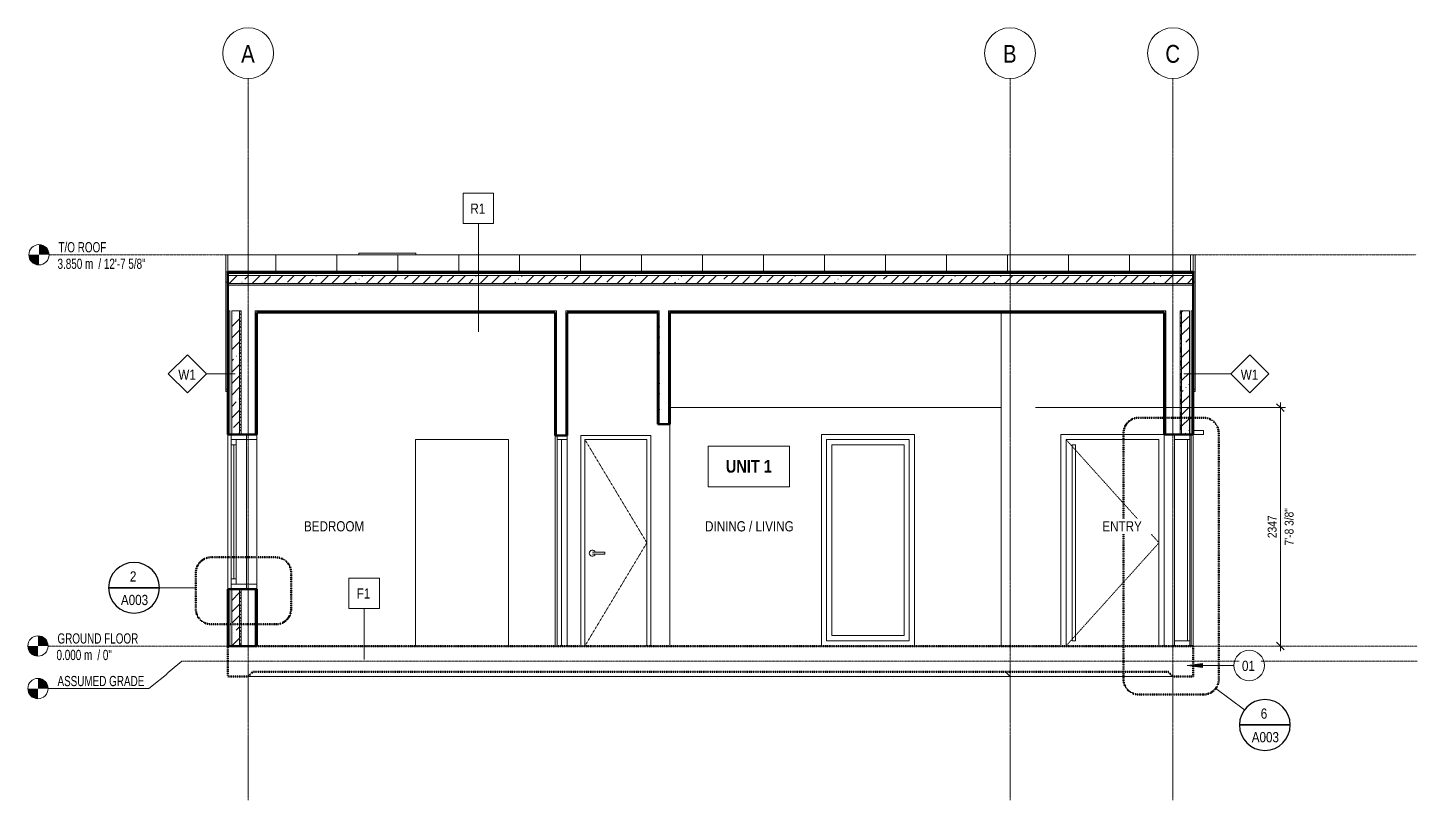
# Model space of a CAD drawing. Header units: millimetres. Extents: x 12719 to 44553, y -1517 to 6084.
# Drawn here: x 30880 to 44553, y -1517 to 6084 of the extents above; entities that cross this region are included whole.
import ezdxf

# ---------------------------------------------------------------- set-up
doc = ezdxf.new("R2010")
doc.units = ezdxf.units.MM
for name, pattern in [('CMHC_Center - Large', [18, 9, -3, 3, -3]), ('CMHC_Center - Medium', [12, 6, -2, 2, -2]), ('CMHC_Dash - Medium', [4, 2, -2]), ('CMHC_Dash - Small', [2, 1, -1])]:
    doc.linetypes.add(name, pattern=pattern)
for name, color, linetype, lineweight in [('A-ANNO-DIMS', 7, 'Continuous', 9), ('A-ANNO-DIMS-50', 7, 'Continuous', 9), ('A-ANNO-NOTE', 7, 'Continuous', 9), ('A-ANNO-SYMB', 7, 'Continuous', 9), ('A-AREA-IDEN', 7, 'Continuous', 9), ('A-DOOR', 7, 'Continuous', 18), ('A-DOOR-HDLN', 7, 'CMHC_Dash - Small', 18), ('A-FLOR', 7, 'Continuous', 18), ('A-FLOR-IDEN', 7, 'Continuous', 9), ('A-FLOR-LEVL', 7, 'Continuous', 9), ('A-FLOR-MCUT', 7, 'Continuous', 50), ('A-FLOR-OTLN', 7, 'Continuous', 18), ('A-GLAZ', 7, 'Continuous', 18), ('A-ROOF', 7, 'Continuous', 18), ('A-ROOF-IDEN', 7, 'Continuous', 9), ('A-ROOF-MCUT', 7, 'Continuous', 18), ('A-ROOF-OTLN', 7, 'Continuous', 18), ('A-ROOF-PATT', 7, 'Continuous', 50), ('A-WALL', 7, 'Continuous', 18), ('A-WALL-IDEN', 7, 'Continuous', 9), ('A-WALL-PATT', 7, 'Continuous', 50), ('G-ANNO-TEXT', 7, 'Continuous', 9), ('I-WALL', 7, 'Continuous', 18), ('S-GRID', 7, 'Continuous', 9), ('S-GRID-IDEN', 7, 'Continuous', 9)]:
    doc.layers.add(name, color=color, linetype=linetype, lineweight=lineweight)
doc.layers.add('A-DETL', color=7, linetype='Continuous', lineweight=18, true_color=0x00a600)
doc.styles.add('Arial Narrow', font='ARIALN.TTF', dxfattribs={"height": 100})
doc.styles.add('Arial Narrow_1', font='ARIALN.TTF', dxfattribs={"width": 0.85, "height": 100})
doc.styles.add('Arial Narrow_2', font='ARIALN.TTF', dxfattribs={"height": 87.5})
doc.styles.add('Arial Narrow_3', font='ARIALN.TTF', dxfattribs={"height": 175})
doc.styles.add('Arial Narrow_B_1', font='ARIALNB.TTF', dxfattribs={"height": 125})
doc.dimstyles.new('CMHC_Standard', dxfattribs={"dimscale": 304.8, "dimtxt": 89.55021, "dimasz": 0.246063, "dimexe": 0.164042, "dimexo": 0.164042, "dimgap": 0.04101, "dimtad": 1, "dimdec": 0, "dimzin": 0, "dimdsep": 46, "dimtxsty": 'Arial Narrow_2', "dimblk1": 'OBLIQUE', "dimblk2": 'OBLIQUE', "dimsah": 1, "dimcen": 0.09, "dimdle": 0.164042, "dimazin": 0, "dimtfac": 1, "dimtdec": 4, "dimtix": 1, "dimtmove": 0, "dimatfit": 3, "dimfxl": 1, "dimtvp": 1, "dimtfill": 1, "dimtolj": 1, "dimtzin": 0, "dimarcsym": 2})
pattern_1 = [(45, (37449.3, 4563), (-112.2532, 112.2532), []), (45, (37561.55, 4563), (-112.2532, 112.2532), [198.437, -39.687, 1.676, -38.011])]
pattern_2 = [(0, (37449.296, 4563), (0, 63.475), []), (315, (37449.296, 4563.003), (63.47415, 0), [89.767, -89.767]), (45, (37449.296, 4563.003), (63.47415, 0), [89.767, -89.767])]
pattern_3 = [(0, (37449.296, 4563.003), (203.2, 50.8), [16.764, -135.636, 16.764, -135.636, -812.8]), (0, (37449.296, 4563.003), (203.2, 50.8), [-304.8, 16.764, -288.036, 16.764, -135.636, -355.6]), (0, (37449.296, 4563.003), (203.2, 50.8), [-762, 16.764, -84.836, 16.764, -237.236]), (120, (37525.496, 4588.403), (-145.5941, 150.57636), [16.764, -135.636, 16.764, -135.636, -812.8]), (120, (37525.496, 4588.403), (-145.5941, 150.57636), [-304.8, 16.764, -288.036, 16.764, -135.636, -355.6]), (120, (37525.496, 4588.403), (-145.5941, 150.57636), [-762, 16.764, -84.836, 16.764, -237.236]), (240, (37550.896, 4690.003), (-57.6059, -201.37636), [16.764, -135.636, 16.764, -135.636, -812.8]), (240, (37550.896, 4690.003), (-57.6059, -201.37636), [-304.8, 16.764, -288.036, 16.764, -135.636, -355.6]), (240, (37550.896, 4690.003), (-57.6059, -201.37636), [-762, 16.764, -84.836, 16.764, -237.236])]

# ---------------------------------------------------------------- blocks, each defined once
blk = doc.blocks.new('Fixed - 2_0_x6_10_-8531899-ADU-1 - N_S 1')
at = {"layer": 'A-GLAZ'}
for p, q in [((-755, 2083), (-755, 2032)), ((-603, 2083), (-755, 2083)), ((-603, 2083), (-755, 2083)), ((-755, 2083), (-755, 2032)), ((-603, 2032), (-603, 2083)), ((-603, 2032), (-603, 2083)), ((-755, 2032), (-603, 2032)), ((-755, 2032), (-603, 2032)), ((-628, 2032), (-628, 51)), ((-603, 2032), (-628, 2032)), ((-603, 2032), (-628, 2032)), ((-628, 2032), (-628, 51)), ((-603, 51), (-603, 2032)), ((-603, 51), (-603, 2032)), ((-755, 51), (-755, 0)), ((-603, 51), (-755, 51)), ((-603, 51), (-755, 51)), ((-755, 51), (-755, 0)), ((-755, 0), (-603, 0)), ((-755, 0), (-603, 0)), ((-628, 51), (-603, 51)), ((-628, 51), (-603, 51)), ((-603, 0), (-603, 51)), ((-603, 0), (-603, 51))]:
    blk.add_line(p, q, dxfattribs=at)
at = {"layer": 'A-GLAZ', "color": 9, "true_color": 0xc0c0c0}
blk.add_line((-755, 51), (-755, 2032), dxfattribs=at)
blk = doc.blocks.new('Operable - 3_0_x6_10_-8899171-ADU-1 - N_S 1')
at = {"layer": 'A-GLAZ', "color": 9, "true_color": 0xc0c0c0}
for p, q in [((-4179, 2032), (-3366, 2032)), ((-4179, 51), (-4179, 2032)), ((-4128, 1981), (-3417, 1981)), ((-4128, 102), (-4128, 1981)), ((-3417, 1981), (-3417, 102)), ((-3366, 2032), (-3366, 51)), ((-3366, 51), (-4179, 51)), ((-3417, 102), (-4128, 102))]:
    blk.add_line(p, q, dxfattribs=at)
blk = doc.blocks.new('Exterior - Single Panel_ Entry - 915x2032mm-8526291-ADU-1 - N_S 1')
at = {"layer": 'A-DOOR', "color": 9, "true_color": 0xc0c0c0}
for p, q in [((-908, 2032), (-1823, 2032)), ((-1823, 2032), (-1823, 0)), ((-1823, 2032), (-1823, 0)), ((-1823, 2032), (-908, 2032)), ((-1762, 1981), (-1762, 51)), ((-1731, 1981), (-1762, 1981)), ((-1731, 51), (-1731, 1981)), ((-908, 0), (-908, 2032)), ((-908, 0), (-908, 2032)), ((-1762, 51), (-1731, 51))]:
    blk.add_line(p, q, dxfattribs=at)
at = {"layer": 'A-DOOR-HDLN', "color": 9, "true_color": 0xc0c0c0}
for p, q in [((-1823, 2032), (-908, 1016)), ((-908, 1016), (-1823, 0))]:
    blk.add_line(p, q, dxfattribs=at)
blk = doc.blocks.new('Operable - 3_0_x5_0_-8899179-ADU-1 - N_S 1')
at = {"layer": 'A-GLAZ'}
for p, q in [((-9887, 2083), (-10039, 2083)), ((-10039, 2083), (-10039, 2032)), ((-10039, 2083), (-9785, 2083)), ((-10039, 2032), (-10039, 2083)), ((-9887, 2032), (-9887, 2083)), ((-9785, 2083), (-9785, 2032)), ((-10039, 2032), (-9887, 2032)), ((-9988, 2032), (-10039, 2032)), ((-10039, 2032), (-10039, 1981)), ((-9785, 2032), (-10039, 2032)), ((-10039, 2032), (-9988, 2032)), ((-10039, 1981), (-10039, 2032)), ((-10014, 1981), (-10039, 1981)), ((-10039, 1981), (-10039, 660)), ((-10039, 1981), (-9988, 1981)), ((-9988, 1981), (-10039, 1981)), ((-10039, 1981), (-10014, 1981)), ((-10039, 660), (-10039, 1981)), ((-10014, 660), (-10014, 1981)), ((-10014, 1981), (-10014, 660)), ((-9988, 1981), (-9988, 2032)), ((-9988, 2032), (-9988, 1981)), ((-10039, 660), (-10014, 660)), ((-9988, 660), (-10039, 660)), ((-10039, 660), (-10039, 610)), ((-10039, 660), (-9988, 660)), ((-10039, 610), (-10039, 660)), ((-10014, 660), (-10039, 660)), ((-9887, 610), (-10039, 610)), ((-10039, 610), (-10039, 559)), ((-10039, 610), (-9988, 610)), ((-10039, 610), (-9785, 610)), ((-10039, 559), (-10039, 610)), ((-9988, 610), (-10039, 610)), ((-10039, 559), (-9887, 559)), ((-9785, 559), (-10039, 559)), ((-9988, 610), (-9988, 660)), ((-9988, 660), (-9988, 610)), ((-9887, 559), (-9887, 610)), ((-9785, 610), (-9785, 559))]:
    blk.add_line(p, q, dxfattribs=at)
at = {"layer": 'A-GLAZ', "color": 9, "true_color": 0xc0c0c0}
for p, q in [((-9988, 1981), (-9988, 660)), ((-9887, 2032), (-9887, 610))]:
    blk.add_line(p, q, dxfattribs=at)
blk = doc.blocks.new('Interior - Single Panel - 915x2032mm-9349407-ADU-1 - N_S 1')
at = {"layer": 'A-DOOR'}
for p, q in [((-6731, 2070), (-6832, 2070)), ((-6832, 2070), (-6832, 2032)), ((-6731, 2032), (-6731, 2070)), ((-6788, 2032), (-6832, 2032)), ((-6832, 2032), (-6832, 0)), ((-6832, 2032), (-6731, 2032)), ((-6788, 0), (-6788, 2032)), ((-6832, 0), (-6788, 0))]:
    blk.add_line(p, q, dxfattribs=at)
at = {"layer": 'A-DOOR', "color": 9, "true_color": 0xc0c0c0}
blk.add_line((-6731, 2032), (-6731, 0), dxfattribs=at)
blk = doc.blocks.new('Interior - Single Panel - 610x2032mm-9349405-ADU-1 - N_S 1')
at = {"layer": 'A-DOOR', "color": 9, "true_color": 0xc0c0c0}
for p, q in [((-5948, 2032), (-6558, 2032)), ((-6558, 2032), (-6558, 0)), ((-6558, 2032), (-6558, 0)), ((-6558, 2032), (-5948, 2032)), ((-5948, 0), (-5948, 2032)), ((-5948, 0), (-5948, 2032)), ((-6362, 924), (-6467, 924)), ((-6467, 904), (-6362, 904)), ((-6362, 914), (-6362, 924)), ((-6362, 904), (-6362, 914))]:
    blk.add_line(p, q, dxfattribs=at)
at = {"layer": 'A-DOOR', "color": 9, "true_color": 0xc0c0c0, "flags": 128}
for points in [[(-6467, 924), (-6467, 924), (-6468, 924), (-6468, 924), (-6469, 924), (-6470, 924), (-6470, 924), (-6471, 924), (-6471, 924), (-6472, 924), (-6472, 924), (-6473, 924), (-6474, 924), (-6474, 924), (-6475, 924), (-6475, 924), (-6476, 924), (-6476, 924), (-6477, 924), (-6477, 924), (-6477, 924), (-6478, 924), (-6478, 924), (-6479, 924), (-6479, 924), (-6479, 924), (-6480, 924), (-6480, 924), (-6480, 924), (-6480, 924), (-6481, 924), (-6481, 924), (-6481, 924), (-6481, 924), (-6481, 924), (-6481, 924), (-6482, 924), (-6482, 924), (-6482, 924), (-6482, 924)], [(-6482, 904), (-6482, 904), (-6482, 904), (-6482, 904), (-6481, 904), (-6481, 904), (-6481, 904), (-6481, 904), (-6481, 904), (-6481, 904), (-6480, 904), (-6480, 904), (-6480, 904), (-6480, 904), (-6479, 904), (-6479, 904), (-6479, 904), (-6478, 904), (-6478, 904), (-6478, 904), (-6477, 904), (-6477, 904), (-6476, 904), (-6476, 904), (-6475, 904), (-6475, 904), (-6474, 904), (-6474, 904), (-6473, 904), (-6473, 904), (-6472, 904), (-6472, 904), (-6471, 904), (-6470, 904), (-6470, 904), (-6469, 904), (-6469, 904), (-6468, 904), (-6467, 904), (-6467, 904), (-6467, 904)]]:
    blk.add_lwpolyline(points, dxfattribs=at)
at = {"layer": 'A-DOOR', "color": 9, "true_color": 0xc0c0c0}
for start, end in [(19.6343, 180), (180, 340.4367)]:
    blk.add_arc((-6484, 914), 30, start, end, dxfattribs=at)
at = {"layer": 'A-DOOR-HDLN', "color": 9, "true_color": 0xc0c0c0}
for p, q in [((-6558, 2032), (-5948, 1016)), ((-5948, 1016), (-6558, 0))]:
    blk.add_line(p, q, dxfattribs=at)
blk = doc.blocks.new('Skylight - 21_ x 54_ C08-8140695-ADU-1 - N_S 1')
at = {"layer": 'A-GLAZ', "color": 9, "true_color": 0xc0c0c0}
for p, q in [((-8781, 3865), (-8222, 3865)), ((-8781, 3865), (-8781, 3850)), ((-8222, 3865), (-8222, 3850))]:
    blk.add_line(p, q, dxfattribs=at)
blk = doc.blocks.new('Level - Standard-1636326-ADU-1 - N_S 1')
at = {"layer": 'A-FLOR-LEVL'}
h = blk.add_hatch(color=256, dxfattribs=at)
edge = h.paths.add_edge_path()
edge.add_line((-11940, -100), (-11940, 0))
edge.add_line((-11940, 0), (-12040, 0))
edge.add_arc((-11940, 0), 100, 180, 270)
h = blk.add_hatch(color=256, dxfattribs=at)
edge = h.paths.add_edge_path()
edge.add_line((-11940, 0), (-11840, 0))
edge.add_arc((-11940, 0), 100, 360, 450)
edge.add_line((-11940, 100), (-11940, 0))
blk.add_circle((-11940, 0), 100, dxfattribs=at)
blk = doc.blocks.new('Level - Standard-9115857-ADU-1 - N_S 1')
at = {"layer": 'A-FLOR-LEVL', "true_color": 0xff0000}
h = blk.add_hatch(color=1, dxfattribs=at)
edge = h.paths.add_edge_path()
edge.add_line((-11940, -419), (-11840, -419))
edge.add_arc((-11940, -419), 100, 0, 90)
edge.add_line((-11940, -319), (-11940, -419))
h = blk.add_hatch(color=1, dxfattribs=at)
edge = h.paths.add_edge_path()
edge.add_line((-11940, -519), (-11940, -419))
edge.add_line((-11940, -419), (-12040, -419))
edge.add_arc((-11940, -419), 100, 180, 270)
at = {"layer": 'A-FLOR-LEVL'}
blk.add_circle((-11940, -419), 100, dxfattribs=at)
blk = doc.blocks.new('Grid - Standard-408483-ADU-1 - N_S 1')
at = {"layer": 'S-GRID-IDEN'}
blk.add_circle((-9871, 5834), 250, dxfattribs=at)
for start, end in [(0, 180), (180, 360)]:
    blk.add_arc((-9871, 5834), 250, start, end, dxfattribs=at)
blk = doc.blocks.new('CMHC_Tag - Floor - Standard-411418-ADU-1 - N_S 1')
at = {"layer": 'A-ANNO-NOTE'}
for p, q in [((-8580, 669), (-8880, 669)), ((-8880, 669), (-8880, 369)), ((-8580, 369), (-8580, 669)), ((-8880, 369), (-8580, 369))]:
    blk.add_line(p, q, dxfattribs=at)
blk = doc.blocks.new('CMHC_Tag - Wall - Standard-410246-ADU-1 - N_S 1')
at = {"layer": 'A-ANNO-NOTE'}
for p, q in [((-10470, 2866), (-10657, 2678)), ((-10282, 2678), (-10470, 2866)), ((-10657, 2678), (-10470, 2491)), ((-10470, 2491), (-10282, 2678))]:
    blk.add_line(p, q, dxfattribs=at)
blk = doc.blocks.new('CMHC_Tag - Roof - Standard-411112-ADU-1 - N_S 1')
at = {"layer": 'A-ANNO-NOTE'}
for p, q in [((-7456, 4457), (-7756, 4457)), ((-7756, 4457), (-7756, 4157)), ((-7456, 4157), (-7456, 4457)), ((-7756, 4157), (-7456, 4157))]:
    blk.add_line(p, q, dxfattribs=at)
blk = doc.blocks.new('CMHC_Note - Keynote_ Section - 01-9371540-ADU-1 - N_S 1')
at = {"layer": 'A-ANNO-NOTE', "color": 1, "true_color": 0xff0000}
for start, end in [(360, 180), (180, 360)]:
    blk.add_arc((-21, -192), 150, start, end, dxfattribs=at)
blk = doc.blocks.new('DIMBLOCK3-ADU-1 - N_S 1')
at = {"layer": 'A-ANNO-DIMS-50', "transparency": 16777216}
for p, q in [((43206, 2347), (40796, 2347)), ((43206, 2397), (43206, -50)), ((43206, 2347), (43256, 2347)), ((43206, 0), (43156, 0)), ((43206, 0), (43209, 0))]:
    blk.add_line(p, q, dxfattribs=at)
at = {"layer": 'A-ANNO-DIMS-50', "lineweight": 18, "transparency": 16777216}
for p, q in [((43206, 2347), (43169, 2384)), ((43206, 2347), (43244, 2309)), ((43206, 0), (43169, 38)), ((43206, 0), (43244, -37))]:
    blk.add_line(p, q, dxfattribs=at)
at = {"layer": 'A-ANNO-DIMS-50', "color": 0, "transparency": 16777216, "insert": (43248, 990), "char_height": 87.5, "width": 440.08, "attachment_point": 1, "rotation": 90, "line_spacing_factor": 0.974696, "style": 'Arial Narrow_2', "bg_fill": 3, "box_fill_scale": 1.25, "bg_fill_color": 256, "bg_fill_true_color": 13158600, "bg_fill_transparency": 0}
blk.add_mtext('7\'-8 3/8"', dxfattribs=at)
at = {"layer": 'A-ANNO-DIMS-50', "color": 0, "transparency": 16777216, "insert": (43081, 1062), "char_height": 87.5, "width": 266.09, "attachment_point": 1, "rotation": 90, "line_spacing_factor": 0.974696, "style": 'Arial Narrow_2', "bg_fill": 3, "box_fill_scale": 1.25, "bg_fill_color": 256, "bg_fill_true_color": 13158600, "bg_fill_transparency": 0}
blk.add_mtext('2347', dxfattribs=at)
blk = doc.blocks.new('_Oblique')
at = {"color": 0, "linetype": 'ByBlock', "lineweight": -2}
blk.add_line((-0.5, -0.5), (0.5, 0.5), dxfattribs=at)
blk = doc.blocks.new('CMHC_Tag - Room - Name Only-3613886-ADU-1 - N_S 1')
at = {"layer": 'A-ANNO-NOTE'}
for p, q in [((-5345, 1967), (-5345, 1567)), ((-4545, 1967), (-5345, 1967)), ((-4545, 1567), (-4545, 1967)), ((-5345, 1567), (-4545, 1567))]:
    blk.add_line(p, q, dxfattribs=at)
at = {"layer": 'A-AREA-IDEN'}
for p, q in [((-5345, 1967), (-5345, 1567)), ((-4545, 1967), (-5345, 1967)), ((-4545, 1567), (-4545, 1967)), ((-5345, 1567), (-4545, 1567))]:
    blk.add_line(p, q, dxfattribs=at)
blk = doc.blocks.new('Drafting View - Standard-404800-ADU-1 - N_S 1')
at = {"layer": 'A-ANNO-SYMB', "lineweight": 25}
for p, q in [((-116, -777), (384, -777)), ((384, -777), (-116, -777)), ((-116, -777), (384, -777))]:
    blk.add_line(p, q, dxfattribs=at)
for start, end in [(360, 180), (360, 180), (180, 360), (180, 360)]:
    blk.add_arc((134, -777), 250, start, end, dxfattribs=at)

msp = doc.modelspace()

# ---------------------------------------------------------------- hatches: boundary and pattern name
at = {"layer": 'A-ANNO-NOTE', "true_color": 0xff0000}
msp.add_hatch(color=1, dxfattribs=at).paths.add_polyline_path([(42288.8, -192.4), (42438.8, -212.1), (42438.8, -172.6)])
at = {"layer": 'A-ROOF-PATT', "lineweight": 18, "true_color": 0x808080}
h = msp.add_hatch(dxfattribs=at)
h.set_pattern_fill('FP_7', color=8, style=0, pattern_type=2)
h.set_pattern_definition([(90, (42919.6, -869.27), (-600, 4e-14), [])])
h.paths.add_polyline_path([(42348.6, 3683.4), (42348.6, 3850), (32848.6, 3850), (32848.6, 3683.4), (41908.8, 3683.4)])
at = {"layer": 'A-ROOF-PATT', "lineweight": 18, "true_color": 0x787878}
h = msp.add_hatch(dxfattribs=at)
h.set_pattern_fill('FP_4', color=8, style=0, pattern_type=2)
h.set_pattern_definition(pattern_1)
h.paths.add_polyline_path([(41908.8, 3567.7), (42348.6, 3567.7), (42348.6, 3646.9), (32848.6, 3646.9), (32848.6, 3567.7), (40544.6, 3567.7)])
at = {"layer": 'A-ROOF-PATT', "lineweight": 18, "true_color": 0x808080}
h = msp.add_hatch(dxfattribs=at)
h.set_pattern_fill('FP_5', color=8, style=0, pattern_type=2)
h.set_pattern_definition(pattern_2)
h.paths.add_polyline_path([(40544.6, 3551), (42348.6, 3551), (42348.6, 3567.7), (32848.6, 3567.7), (32848.6, 3551), (37816, 3551)])
h = msp.add_hatch(dxfattribs=at)
h.set_pattern_fill('FP_6', color=8, style=0, pattern_type=2)
h.set_pattern_definition(pattern_3)
h.paths.add_polyline_path([(41908.8, 3283), (42062.6, 3283), (42062.6, 3299.7), (37199.2, 3299.7), (37199.2, 3283), (40544.6, 3283)])
h.paths.add_polyline_path([(37078.2, 3283), (37078.2, 3299.7), (36189, 3299.7), (36189, 3283), (36451.8, 3283)])
h.paths.add_polyline_path([(33723.3, 3283), (36068, 3283), (36068, 3299.7), (33134.6, 3299.7), (33134.6, 3283)])
at = {"layer": 'A-WALL-PATT', "lineweight": 18, "true_color": 0x787878}
h = msp.add_hatch(dxfattribs=at)
h.set_pattern_fill('FP_4', color=8, style=0, pattern_type=2)
h.set_pattern_definition(pattern_1)
h.paths.add_polyline_path([(32962.6, 0), (32962.6, 558.8), (32886.6, 558.8), (32886.6, 0)])
h.paths.add_polyline_path([(32886.6, 2082.8), (32962.6, 2082.8), (32962.6, 3299.7), (32886.6, 3299.7), (32886.6, 2230.6)])
at = {"layer": 'A-WALL-PATT', "lineweight": 18, "true_color": 0x808080}
h = msp.add_hatch(dxfattribs=at)
h.set_pattern_fill('FP_5', color=8, style=0, pattern_type=2)
h.set_pattern_definition(pattern_2)
h.paths.add_polyline_path([(32978.6, 0), (32978.6, 558.8), (32962.6, 558.8), (32962.6, 0)])
h.paths.add_polyline_path([(32978.6, 2082.8), (32978.6, 3299.7), (32962.6, 3299.7), (32962.6, 2082.8)])
h = msp.add_hatch(dxfattribs=at)
h.set_pattern_fill('FP_6', color=8, style=0, pattern_type=2)
h.set_pattern_definition(pattern_3)
h.paths.add_polyline_path([(33134.6, 0), (33134.6, 558.8), (33118.6, 558.8), (33118.6, 0)])
h.paths.add_polyline_path([(33134.6, 2082.8), (33134.6, 3299.7), (33118.6, 3299.7), (33118.6, 2082.8)])
h = msp.add_hatch(dxfattribs=at)
h.set_pattern_fill('FP_6', color=8, style=0, pattern_type=2)
h.set_pattern_definition(pattern_3)
h.paths.add_polyline_path([(36084, 2070.1), (36084, 3299.7), (36068, 3299.7), (36068, 2070.1)])
h = msp.add_hatch(dxfattribs=at)
h.set_pattern_fill('FP_6', color=8, style=0, pattern_type=2)
h.set_pattern_definition(pattern_3)
h.paths.add_polyline_path([(36189, 2070.1), (36189, 3299.7), (36173, 3299.7), (36173, 2070.1)])
h = msp.add_hatch(dxfattribs=at)
h.set_pattern_fill('FP_6', color=8, style=0, pattern_type=2)
h.set_pattern_definition(pattern_3)
h.paths.add_polyline_path([(37094.2, 2184.4), (37094.2, 3299.7), (37078.2, 3299.7), (37078.2, 2184.4)])
h = msp.add_hatch(dxfattribs=at)
h.set_pattern_fill('FP_6', color=8, style=0, pattern_type=2)
h.set_pattern_definition(pattern_3)
h.paths.add_polyline_path([(37183.2, 2184.4), (37199.2, 2184.4), (37199.2, 3299.7), (37183.2, 3299.7), (37183.2, 2798.9)])
h = msp.add_hatch(dxfattribs=at)
h.set_pattern_fill('FP_6', color=8, style=0, pattern_type=2)
h.set_pattern_definition(pattern_3)
h.paths.add_polyline_path([(42078.6, 2082.8), (42078.6, 3299.7), (42062.6, 3299.7), (42062.6, 2082.8)])
h = msp.add_hatch(dxfattribs=at)
h.set_pattern_fill('FP_5', color=8, style=0, pattern_type=2)
h.set_pattern_definition(pattern_2)
h.paths.add_polyline_path([(42234.6, 2082.8), (42234.6, 3299.7), (42218.6, 3299.7), (42218.6, 2082.8)])
at = {"layer": 'A-WALL-PATT', "lineweight": 18, "true_color": 0x787878}
h = msp.add_hatch(dxfattribs=at)
h.set_pattern_fill('FP_4', color=8, style=0, pattern_type=2)
h.set_pattern_definition(pattern_1)
h.paths.add_polyline_path([(42234.6, 2082.8), (42310.6, 2082.8), (42310.6, 3299.7), (42234.6, 3299.7), (42234.6, 2420)])

# ---------------------------------------------------------------- linework, layer by layer
at = {"layer": 'A-ANNO-NOTE', "color": 1, "true_color": 0xff0000}
for p, q in [((42438.8, -172.6), (42288.8, -192.4)), ((42288.8, -192.4), (42438.8, -212.1)), ((42288.8, -192.4), (42748.4, -192.4)), ((42438.8, -212.1), (42438.8, -172.6))]:
    msp.add_line(p, q, dxfattribs=at)
at = {"layer": 'A-ANNO-SYMB', "color": 8, "linetype": 'CMHC_Dash - Medium', "lineweight": 50, "true_color": 0x808080}
for p, q in [((33320.6, 872.7), (32683.8, 872.7)), ((32533.8, 722.7), (32533.8, 363.4)), ((33470.6, 363.4), (33470.6, 722.7)), ((32683.8, 213.4), (33320.6, 213.4)), ((41812.5, -477.8), (42449.2, -477.8))]:
    msp.add_line(p, q, dxfattribs=at)
at = {"layer": 'A-ANNO-SYMB'}
for p, q in [((32533.8, 572.8), (32175, 572.8)), ((42569.6, -417.4), (42852.8, -628.1))]:
    msp.add_line(p, q, dxfattribs=at)
at = {"layer": 'A-ANNO-SYMB', "color": 8, "linetype": 'CMHC_Dash - Medium', "lineweight": 50, "true_color": 0x808080}
for centre, start, end in [((32683.8, 722.7), 90, 180), ((33320.6, 722.7), 0, 90), ((32683.8, 363.4), 180, 270), ((33320.6, 363.4), 270, 0), ((41812.5, -327.8), 180, 270), ((42449.2, -327.8), 270, 0)]:
    msp.add_arc(centre, 150, start, end, dxfattribs=at)
at = {"layer": 'A-DETL', "color": 7, "linetype": 'CMHC_Dash - Small'}
msp.add_line((42348.6, 0), (42450.2, 0), dxfattribs=at)
at = {"layer": 'A-FLOR', "color": 1, "linetype": 'CMHC_Dash - Medium', "lineweight": 50, "true_color": 0xff0000}
for p, q in [((41848.6, 0), (33348.6, 0)), ((33094.6, -254), (42102.6, -254))]:
    msp.add_line(p, q, dxfattribs=at)
at = {"layer": 'A-FLOR-IDEN'}
for p, q in [((34189.8, 132.8), (34189.8, 369.1)), ((34189.8, -134.4), (34189.8, 132.8))]:
    msp.add_line(p, q, dxfattribs=at)
at = {"layer": 'A-FLOR-LEVL', "color": 1, "linetype": 'CMHC_Center - Medium', "true_color": 0xff0000}
msp.add_line((32396.8, -150), (44552.6, -150), dxfattribs=at)
at = {"layer": 'A-FLOR-MCUT', "color": 1, "linetype": 'CMHC_Dash - Medium', "true_color": 0xff0000}
for p, q in [((32848.6, 0), (32848.6, -300)), ((33348.6, 0), (32848.6, 0)), ((42348.6, 0), (41848.6, 0)), ((42348.6, -300), (42348.6, 0)), ((33048.6, -300), (33094.6, -254)), ((42102.6, -254), (42148.6, -300)), ((32848.6, -300), (33048.6, -300)), ((42148.6, -300), (42348.6, -300))]:
    msp.add_line(p, q, dxfattribs=at)
at = {"layer": 'A-FLOR-OTLN', "color": 9, "true_color": 0xc0c0c0}
for p, q in [((40500, -254), (40546, -300)), ((33048.6, -300), (42148.6, -300))]:
    msp.add_line(p, q, dxfattribs=at)
at = {"layer": 'A-ROOF', "color": 9, "true_color": 0xc0c0c0}
for p, q in [((32848.6, 3850), (42348.6, 3850)), ((32848.6, 3850), (32848.6, 3683.4)), ((42348.6, 3683.4), (42348.6, 3850))]:
    msp.add_line(p, q, dxfattribs=at)
at = {"layer": 'A-ROOF', "lineweight": 50}
for p, q in [((42348.6, 3683.4), (32848.6, 3683.4)), ((32848.6, 3683.4), (32848.6, 3299.7)), ((42348.6, 3299.7), (42348.6, 3683.4)), ((33134.6, 3283), (36068, 3283)), ((36189, 3283), (37078.2, 3283)), ((37199.2, 3283), (42062.6, 3283))]:
    msp.add_line(p, q, dxfattribs=at)
at = {"layer": 'A-ROOF'}
for p, q in [((42348.6, 3666.8), (32848.6, 3666.8)), ((42348.6, 3646.9), (32848.6, 3646.9)), ((42348.6, 3567.7), (32848.6, 3567.7)), ((42348.6, 3551), (32848.6, 3551)), ((33118.6, 3299.7), (36068, 3299.7)), ((36189, 3299.7), (37078.2, 3299.7)), ((37199.2, 3299.7), (42062.6, 3299.7)), ((42218.6, 3299.7), (42310.6, 3299.7)), ((42329.6, 3299.7), (42348.6, 3299.7))]:
    msp.add_line(p, q, dxfattribs=at)
at = {"layer": 'A-ROOF-IDEN'}
msp.add_line((35313.4, 3092), (35313.4, 4156.6), dxfattribs=at)
at = {"layer": 'A-ROOF-MCUT'}
for p, q in [((32848.6, 3683.4), (32829.6, 3683.4)), ((32829.6, 3683.4), (32829.6, 3579.2)), ((32829.6, 3579.2), (32848.6, 3579.2)), ((42367.6, 3683.4), (42348.6, 3683.4)), ((42348.6, 3579.2), (42367.6, 3579.2)), ((42367.6, 3579.2), (42367.6, 3683.4))]:
    msp.add_line(p, q, dxfattribs=at)
at = {"layer": 'A-ROOF-OTLN', "color": 9, "true_color": 0xc0c0c0}
for p, q in [((32829.6, 3850), (32848.6, 3850)), ((32829.6, 3850), (32829.6, 3683.4)), ((42367.6, 3850), (42348.6, 3850)), ((42367.6, 3683.4), (42367.6, 3850)), ((32829.6, 3579.2), (32829.6, 2528.2)), ((42367.6, 2528.2), (42367.6, 3579.2)), ((32848.6, 2528.2), (32829.6, 2528.2)), ((32829.6, 2527.9), (32829.6, 2503.2)), ((32829.6, 2503.2), (32848.6, 2503.2)), ((42348.6, 2528.2), (42367.6, 2528.2)), ((42348.6, 2503.2), (42367.6, 2503.2)), ((42367.6, 2503.2), (42367.6, 2527.9))]:
    msp.add_line(p, q, dxfattribs=at)
at = {"layer": 'A-WALL', "lineweight": 50}
for p, q in [((32848.6, 3299.7), (32848.6, 2082.8)), ((33134.6, 2082.8), (33134.6, 3283)), ((42062.6, 3283), (42062.6, 2082.8)), ((42348.6, 2082.8), (42348.6, 3299.7)), ((32848.6, 2082.8), (33134.6, 2082.8)), ((42062.6, 2082.8), (42348.6, 2082.8)), ((33134.6, 558.8), (32848.6, 558.8)), ((32848.6, 558.8), (32848.6, 0)), ((33134.6, 0), (33134.6, 558.8)), ((32848.6, 0), (33134.6, 0))]:
    msp.add_line(p, q, dxfattribs=at)
at = {"layer": 'A-WALL'}
for p, q in [((32867.6, 3299.7), (32848.6, 3299.7)), ((32867.6, 3299.7), (32867.6, 2082.8)), ((32978.6, 3299.7), (32886.6, 3299.7)), ((32886.6, 3299.7), (32886.6, 2082.8)), ((32962.6, 3299.7), (32962.6, 2082.8)), ((32978.6, 3299.7), (32978.6, 2082.8)), ((33118.6, 3299.7), (33118.6, 2082.8)), ((36084, 3299.7), (36068, 3299.7)), ((36084, 3299.7), (36084, 2070.1)), ((36189, 3299.7), (36173, 3299.7)), ((36173, 3299.7), (36173, 2070.1)), ((37094.2, 3299.7), (37078.2, 3299.7)), ((37078.2, 3283), (37078.2, 3299.7)), ((37094.2, 3299.7), (37094.2, 2184.4)), ((37199.2, 3299.7), (37183.2, 3299.7)), ((37183.2, 3299.7), (37183.2, 2184.4)), ((37199.2, 3283), (37199.2, 3299.7)), ((42078.6, 3299.7), (42062.6, 3299.7)), ((42078.6, 2082.8), (42078.6, 3299.7)), ((42218.6, 2082.8), (42218.6, 3299.7)), ((42234.6, 2082.8), (42234.6, 3299.7)), ((42310.6, 2082.8), (42310.6, 3299.7)), ((42450.2, 2120.9), (42348.6, 2120.9)), ((42348.6, 2082.8), (42450.2, 2082.8)), ((42450.2, 2082.8), (42450.2, 2120.9)), ((32867.6, 558.8), (32867.6, 0)), ((32886.6, 558.8), (32886.6, 0)), ((32962.6, 558.8), (32962.6, 0)), ((32978.6, 558.8), (32978.6, 0)), ((33118.6, 558.8), (33118.6, 0))]:
    msp.add_line(p, q, dxfattribs=at)
at = {"layer": 'A-WALL', "color": 9, "true_color": 0xc0c0c0}
for p, q in [((40460, 0), (40460, 3283)), ((42329.6, 0), (42329.6, 3299.7)), ((40460, 2346.7), (37199.2, 2346.7)), ((32848.6, 558.8), (32848.6, 2082.8)), ((33134.6, 2082.8), (33134.6, 558.8)), ((38690, 0), (38690, 2082.8)), ((38690, 2082.8), (39604.4, 2082.8)), ((39604.4, 2082.8), (39604.4, 0)), ((41046, 0), (41046, 2082.8)), ((41046, 2082.8), (42062.6, 2082.8)), ((42062.6, 0), (42062.6, 2082.8)), ((42348.6, 2082.8), (42348.6, 0))]:
    msp.add_line(p, q, dxfattribs=at)
at = {"layer": 'A-WALL-IDEN'}
for p, q in [((32703.4, 2678.2), (32637.3, 2678.2)), ((32920.9, 2678.2), (32703.4, 2678.2)), ((42257.5, 2678.2), (42449.6, 2678.2)), ((42449.6, 2678.2), (42717.7, 2678.2))]:
    msp.add_line(p, q, dxfattribs=at)
at = {"layer": 'I-WALL', "lineweight": 50}
for p, q in [((36068, 3283), (36068, 2070.1)), ((36189, 2070.1), (36189, 3283)), ((37078.2, 3283), (37078.2, 2184.4)), ((37199.2, 2184.4), (37199.2, 3283)), ((36068, 2070.1), (36189, 2070.1)), ((37078.2, 2184.4), (37199.2, 2184.4))]:
    msp.add_line(p, q, dxfattribs=at)
at = {"layer": 'I-WALL', "color": 9, "true_color": 0xc0c0c0}
for p, q in [((36068, 0), (36068, 2070.1)), ((36323.6, 0), (36323.6, 2070.1)), ((36323.6, 2070.1), (37009.8, 2070.1)), ((37009.8, 2070.1), (37009.8, 0)), ((37199.2, 2184.4), (37199.2, 0)), ((34695.7, 0), (34695.7, 2032)), ((34695.7, 2032), (35610.7, 2032)), ((35610.7, 2032), (35610.7, 0))]:
    msp.add_line(p, q, dxfattribs=at)
at = {"layer": 'S-GRID', "color": 8, "linetype": 'CMHC_Center - Large', "true_color": 0x808080}
for p, q in [((33048.6, -1517.5), (33048.6, 5583.8)), ((40546, -1517.5), (40546, 5583.8)), ((42148.6, -1517.5), (42148.6, 5583.8))]:
    msp.add_line(p, q, dxfattribs=at)

# ---------------------------------------------------------------- block references
at = {"layer": 'A-ANNO-NOTE', "color": 1, "true_color": 0xff0000}
msp.add_blockref('CMHC_Note - Keynote_ Section - 01-9371540-ADU-1 - N_S 1', (42919.6, 0), dxfattribs=at)
at = {"layer": 'A-ANNO-SYMB', "lineweight": 25}
for p in [(31791.2, 1350.1), (42919.6, 0)]:
    msp.add_blockref('Drafting View - Standard-404800-ADU-1 - N_S 1', p, dxfattribs=at)
at = {"layer": 'A-AREA-IDEN'}
msp.add_blockref('CMHC_Tag - Room - Name Only-3613886-ADU-1 - N_S 1', (42919.6, 0), dxfattribs=at)
at = {"layer": 'A-DOOR', "color": 9, "true_color": 0xc0c0c0}
msp.add_blockref('Interior - Single Panel - 915x2032mm-9349407-ADU-1 - N_S 1', (42919.6, 0), dxfattribs=at)
at = {"layer": 'A-DOOR-HDLN', "color": 9, "true_color": 0xc0c0c0}
for name in ['Interior - Single Panel - 610x2032mm-9349405-ADU-1 - N_S 1', 'Exterior - Single Panel_ Entry - 915x2032mm-8526291-ADU-1 - N_S 1']:
    msp.add_blockref(name, (42919.6, 0), dxfattribs=at)
at = {"layer": 'A-FLOR-IDEN'}
msp.add_blockref('CMHC_Tag - Floor - Standard-411418-ADU-1 - N_S 1', (42919.6, 0), dxfattribs=at)
at = {"layer": 'A-FLOR-LEVL'}
for name, p in [('Level - Standard-1636326-ADU-1 - N_S 1', (42929.5, 3850)), ('Level - Standard-1636326-ADU-1 - N_S 1', (42919.6, 0)), ('Level - Standard-9115857-ADU-1 - N_S 1', (42919.6, 0))]:
    msp.add_blockref(name, p, dxfattribs=at)
at = {"layer": 'A-GLAZ', "color": 9, "true_color": 0xc0c0c0}
for name in ['Skylight - 21_ x 54_ C08-8140695-ADU-1 - N_S 1', 'Operable - 3_0_x6_10_-8899171-ADU-1 - N_S 1']:
    msp.add_blockref(name, (42919.6, 0), dxfattribs=at)
at = {"layer": 'A-GLAZ'}
for name in ['Operable - 3_0_x5_0_-8899179-ADU-1 - N_S 1', 'Fixed - 2_0_x6_10_-8531899-ADU-1 - N_S 1']:
    msp.add_blockref(name, (42919.6, 0), dxfattribs=at)
at = {"layer": 'A-ROOF-IDEN'}
msp.add_blockref('CMHC_Tag - Roof - Standard-411112-ADU-1 - N_S 1', (42919.6, 0), dxfattribs=at)
at = {"layer": 'A-WALL-IDEN'}
for p in [(42919.6, 0), (53375, 0)]:
    msp.add_blockref('CMHC_Tag - Wall - Standard-410246-ADU-1 - N_S 1', p, dxfattribs=at)
at = {"layer": 'S-GRID-IDEN'}
for p in [(42919.6, 0), (50417, 0), (52019.6, 0)]:
    msp.add_blockref('Grid - Standard-408483-ADU-1 - N_S 1', p, dxfattribs=at)

# ---------------------------------------------------------------- texts
at = {"layer": 'A-ANNO-SYMB', "char_height": 100, "attachment_point": 1, "style": 'Arial Narrow'}
for s, insert, width in [('2', (31884.4, 734.8), 80.169), ('A003', (31796.1, 503.1), 336.709), ('6', (43012.8, -615.3), 80.169), ('A003', (42924.5, -847), 336.709)]:
    msp.add_mtext(s, dxfattribs=dict(at, insert=insert, width=width))
at = {"layer": 'A-FLOR-IDEN', "insert": (34116.6, 567), "char_height": 100, "width": 168.354, "attachment_point": 1, "style": 'Arial Narrow'}
msp.add_mtext('F1', dxfattribs=at)
at = {"layer": 'A-ROOF-IDEN', "insert": (35235.2, 4354.5), "char_height": 100, "width": 180.38, "attachment_point": 1, "style": 'Arial Narrow'}
msp.add_mtext('R1', dxfattribs=at)
at = {"layer": 'A-WALL-IDEN', "char_height": 100, "width": 212.447, "attachment_point": 1, "style": 'Arial Narrow'}
for insert in [(32360.9, 2719.9), (42816.3, 2719.9)]:
    msp.add_mtext('W1', dxfattribs=dict(at, insert=insert))
at = {"layer": 'G-ANNO-TEXT', "insert": (33597.9, 1228), "char_height": 100, "width": 725.527, "attachment_point": 1, "style": 'Arial Narrow', "bg_fill": 3, "box_fill_scale": 1.25, "bg_fill_color": 256, "bg_fill_true_color": 13158600, "bg_fill_transparency": 0}
msp.add_mtext('BEDROOM', dxfattribs=at)

# ---------------------------------------------------------------- next in the draw order: texts
at = {"layer": 'A-ANNO-NOTE', "color": 1, "true_color": 0xff0000, "insert": (42828.2, -145.3), "char_height": 100, "width": 160.337, "attachment_point": 1, "style": 'Arial Narrow', "bg_fill": 3, "box_fill_scale": 1.25, "bg_fill_color": 256, "bg_fill_true_color": 13158600, "bg_fill_transparency": 0}
msp.add_mtext('01', dxfattribs=at)
at = {"layer": 'A-AREA-IDEN', "insert": (37748.7, 1830.9), "char_height": 125, "width": 549.156, "attachment_point": 1, "style": 'Arial Narrow_B_1', "bg_fill": 3, "box_fill_scale": 1.25, "bg_fill_color": 256, "bg_fill_true_color": 13158600, "bg_fill_transparency": 0}
msp.add_mtext('UNIT 1', dxfattribs=at)
at = {"layer": 'A-FLOR-LEVL', "char_height": 100, "attachment_point": 1, "style": 'Arial Narrow_1', "bg_fill": 3, "box_fill_scale": 1.25, "bg_fill_color": 256, "bg_fill_true_color": 13158600, "bg_fill_transparency": 0}
for s, insert, width in [('T/O ROOF', (31181.6, 3974.4), 579.219), ('GROUND FLOOR', (31171.6, 124.4), 971.044)]:
    msp.add_mtext(s, dxfattribs=dict(at, insert=insert, width=width))
at = {"layer": 'A-FLOR-LEVL', "color": 1, "true_color": 0xff0000, "insert": (31171.6, -294.7), "char_height": 100, "width": 1056.223, "attachment_point": 1, "style": 'Arial Narrow_1', "bg_fill": 3, "box_fill_scale": 1.25, "bg_fill_color": 256, "bg_fill_true_color": 13158600, "bg_fill_transparency": 0}
msp.add_mtext('ASSUMED GRADE', dxfattribs=at)
at = {"layer": 'G-ANNO-TEXT', "insert": (37544.7, 1228), "char_height": 100, "width": 1074.261, "attachment_point": 1, "style": 'Arial Narrow', "bg_fill": 3, "box_fill_scale": 1.25, "bg_fill_color": 256, "bg_fill_true_color": 13158600, "bg_fill_transparency": 0}
msp.add_mtext('DINING / LIVING', dxfattribs=at)
at = {"layer": 'S-GRID-IDEN', "char_height": 175, "attachment_point": 1, "style": 'Arial Narrow_3', "bg_fill": 3, "box_fill_scale": 1.25, "bg_fill_color": 256, "bg_fill_true_color": 13158600, "bg_fill_transparency": 0}
for s, insert, width in [('A', (32979.1, 5914.9), 164.346), ('B', (40476.5, 5914.9), 164.346), ('C', (42074.1, 5914.9), 176.371)]:
    msp.add_mtext(s, dxfattribs=dict(at, insert=insert, width=width))

# ---------------------------------------------------------------- next in the draw order: linework, layer by layer
at = {"layer": 'A-FLOR-LEVL', "color": 1, "true_color": 0xff0000}
for p, q in [((32396.8, -150), (32069.4, -419.1)), ((32069.4, -419.1), (31079.6, -419.1))]:
    msp.add_line(p, q, dxfattribs=at)

# ---------------------------------------------------------------- next in the draw order: texts
at = {"layer": 'A-FLOR-LEVL', "char_height": 100, "width": 439.525, "attachment_point": 1, "style": 'Arial Narrow_1', "bg_fill": 3, "box_fill_scale": 1.25, "bg_fill_color": 256, "bg_fill_true_color": 13158600, "bg_fill_transparency": 0}
for s, insert in [('3.850 m', (31172.2, 3811.7)), ('0.000 m', (31162.2, -38.3))]:
    msp.add_mtext(s, dxfattribs=dict(at, insert=insert))

# ---------------------------------------------------------------- next in the draw order: texts
at = {"layer": 'A-FLOR-LEVL', "char_height": 100, "attachment_point": 1, "style": 'Arial Narrow_1', "bg_fill": 3, "box_fill_scale": 1.25, "bg_fill_color": 256, "bg_fill_true_color": 13158600, "bg_fill_transparency": 0}
for s, insert, width in [('/ 12\'-7 5/8"', (31574.1, 3811.7), 586.034), ('/ 0"', (31564.2, -38.3), 180.58)]:
    msp.add_mtext(s, dxfattribs=dict(at, insert=insert, width=width))

# ---------------------------------------------------------------- next in the draw order: linework, layer by layer
at = {"layer": 'A-FLOR-LEVL', "color": 8, "linetype": 'CMHC_Center - Medium', "true_color": 0x808080}
for p, q in [((31089.5, 3850), (44542.7, 3850)), ((31079.6, 0), (44552.6, 0))]:
    msp.add_line(p, q, dxfattribs=at)

# ---------------------------------------------------------------- next in the draw order: dimensions: what is measured, and where the dimension line sits
at = {"layer": 'A-ANNO-DIMS'}
dim = msp.add_linear_dim(base=(43206.2, 0), p1=(40746, 2346.7), p2=(43259.3, 0), angle=90, dimstyle='CMHC_Standard', override={"dimpost": '<>\\X', "dimfxl": 3438.530275}, dxfattribs=at)
dim.commit()
dim.dimension.update_dxf_attribs({"geometry": 'DIMBLOCK3-ADU-1 - N_S 1', "text_midpoint": (43206.2, 1173.4)})

# ---------------------------------------------------------------- next in the draw order: linework, layer by layer
at = {"layer": 'A-ANNO-SYMB', "color": 8, "linetype": 'CMHC_Dash - Medium', "lineweight": 50, "true_color": 0x808080}
for p, q in [((42449.2, 2246.6), (41812.5, 2246.6)), ((41662.5, 2096.6), (41662.5, -327.8)), ((42599.2, -327.8), (42599.2, 2096.6))]:
    msp.add_line(p, q, dxfattribs=at)
for centre, start, end in [((41812.5, 2096.6), 90, 180), ((42449.2, 2096.6), 0, 90)]:
    msp.add_arc(centre, 150, start, end, dxfattribs=at)

# ---------------------------------------------------------------- next in the draw order: texts
at = {"layer": 'G-ANNO-TEXT', "insert": (41454.3, 1228), "char_height": 100, "width": 481.012, "attachment_point": 1, "style": 'Arial Narrow', "bg_fill": 3, "box_fill_scale": 1.25, "bg_fill_color": 256, "bg_fill_true_color": 13158600, "bg_fill_transparency": 0}
msp.add_mtext('ENTRY', dxfattribs=at)

doc.saveas('drawing.dxf')
